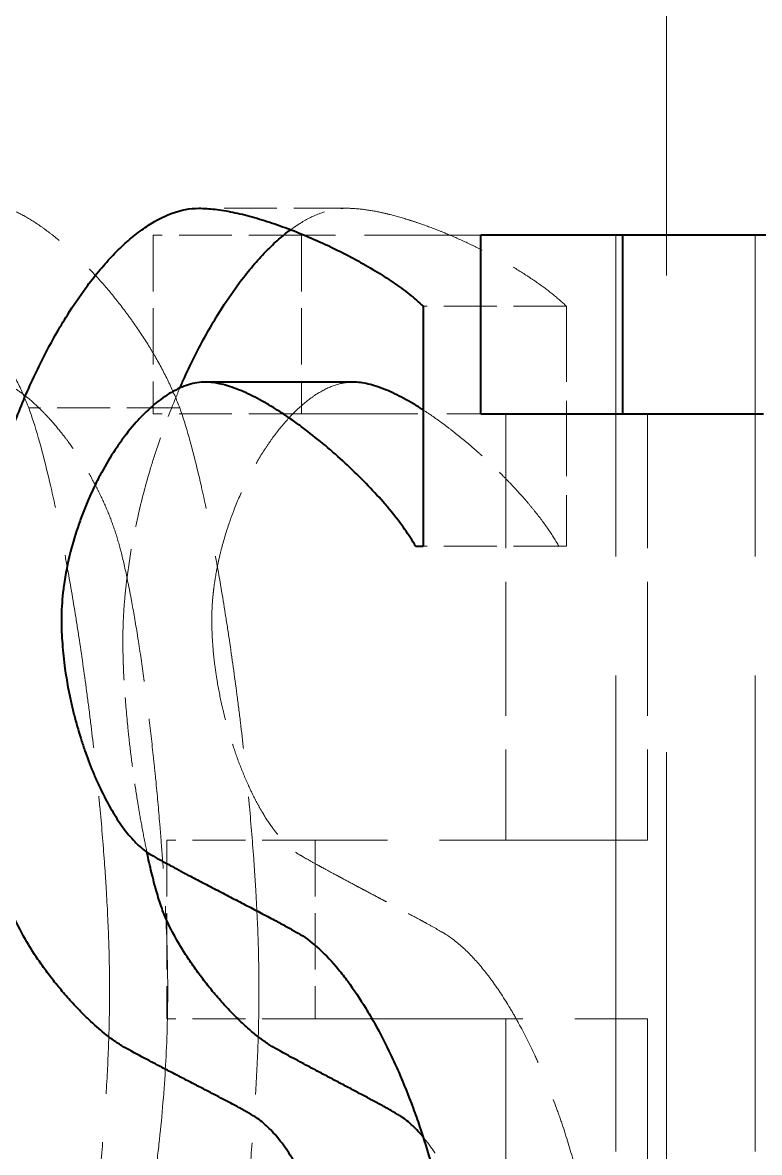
# Model space of a CAD drawing. Header units: millimetres. Extents: x 0 to 51860, y 0 to 5940.
# Drawn here: x 5284.65 to 5289.04, y 1720.65 to 1727.38 of the extents above; entities that cross this region are included whole.
import ezdxf

# ---------------------------------------------------------------- set-up
doc = ezdxf.new("R2010")
doc.units = ezdxf.units.MM
doc.header["$LTSCALE"] = 10
doc.linetypes.add('DASHED', pattern=[0.2067, 0.1654, -0.0413])
doc.layers.add('가려진 것(ISO)', color=2, linetype='DASHED', lineweight=18)
doc.layers.add('가시적인 것(ISO)', color=3, linetype='Continuous', lineweight=40)

msp = doc.modelspace()

# ---------------------------------------------------------------- linework, layer by layer
at = {"layer": '가려진 것(ISO)', "ltscale": 6.872272}
msp.add_line((5288.4868, 1711.6651), (5288.4868, 1747.7463), dxfattribs=at)
at = {"layer": '가려진 것(ISO)', "ltscale": 0.19037}
for p, q in [((5286.5806, 1726.2705), (5285.7011, 1726.2705)), ((5286.3125, 1726.11), (5285.4277, 1726.11)), ((5287.8901, 1725.687), (5287.0372, 1725.687)), ((5285.5867, 1725.0817), (5284.6871, 1725.0817)), ((5286.3125, 1725.0452), (5285.4277, 1725.0452)), ((5287.8901, 1724.2575), (5287.0372, 1724.2575)), ((5286.3927, 1722.5071), (5285.5095, 1722.5071)), ((5286.3927, 1721.4423), (5285.5095, 1721.4423))]:
    msp.add_line(p, q, dxfattribs=at)
at = {"layer": '가려진 것(ISO)', "ltscale": 0.202718}
for p, q in [((5285.4277, 1726.11), (5285.4277, 1725.0452)), ((5286.3125, 1726.11), (5286.3125, 1725.0452)), ((5285.5095, 1722.5071), (5285.5095, 1721.4423)), ((5286.3927, 1722.5071), (5286.3927, 1721.4423))]:
    msp.add_line(p, q, dxfattribs=at)
at = {"layer": '가려진 것(ISO)', "ltscale": 0.41867}
for p, q in [((5287.3797, 1726.11), (5286.3125, 1726.11)), ((5286.3125, 1725.0452), (5287.3797, 1725.0452))]:
    msp.add_line(p, q, dxfattribs=at)
at = {"layer": '가려진 것(ISO)', "ltscale": 1.714127}
for p, q in [((5288.1848, 1717.11), (5288.1848, 1726.11)), ((5289.0148, 1717.11), (5289.0148, 1726.11))]:
    msp.add_line(p, q, dxfattribs=at)
at = {"layer": '가려진 것(ISO)', "ltscale": 0.272176}
msp.add_line((5287.8901, 1725.687), (5287.8901, 1724.2575), dxfattribs=at)
at = {"layer": '가려진 것(ISO)', "ltscale": 0.483329}
for p, q in [((5287.5296, 1725.0452), (5287.5296, 1722.5071)), ((5288.3726, 1725.0452), (5288.3726, 1722.5071))]:
    msp.add_line(p, q, dxfattribs=at)
at = {"layer": '가려진 것(ISO)', "ltscale": 0.748741}
for p, q in [((5288.3726, 1722.5071), (5286.3927, 1722.5071)), ((5286.3927, 1721.4423), (5288.3726, 1721.4423))]:
    msp.add_line(p, q, dxfattribs=at)
at = {"layer": '가려진 것(ISO)', "ltscale": 0.825063}
for p, q in [((5287.5296, 1721.4423), (5287.5296, 1717.11)), ((5288.3726, 1721.4423), (5288.3726, 1717.11))]:
    msp.add_line(p, q, dxfattribs=at)
at = {"layer": '가려진 것(ISO)', "ltscale": 0.61047}
msp.add_open_spline([(5284.6871, 1725.0817), (5284.668, 1725.1315), (5284.6461, 1725.1815), (5284.6218, 1725.2313), (5284.5975, 1725.281), (5284.5709, 1725.3306), (5284.5423, 1725.3796), (5284.528, 1725.404), (5284.5132, 1725.4284), (5284.498, 1725.4525), (5284.4675, 1725.5008), (5284.4353, 1725.5483), (5284.4018, 1725.5946), (5284.3851, 1725.6178), (5284.368, 1725.6407), (5284.3507, 1725.6633), (5284.316, 1725.7084), (5284.2802, 1725.7521), (5284.2436, 1725.7942), (5284.2254, 1725.8152), (5284.2069, 1725.8359), (5284.1884, 1725.856), (5284.1513, 1725.8963), (5284.1136, 1725.9347), (5284.0759, 1725.9708), (5284.057, 1725.9888), (5284.0381, 1726.0063), (5284.0192, 1726.0232), (5283.9813, 1726.057), (5283.9436, 1726.0883), (5283.9062, 1726.1168), (5283.8876, 1726.131), (5283.869, 1726.1446), (5283.8506, 1726.1574), (5283.8137, 1726.183), (5283.7774, 1726.2055), (5283.742, 1726.2247), (5283.7244, 1726.2344), (5283.7069, 1726.2431), (5283.6897, 1726.251), (5283.6553, 1726.2667), (5283.622, 1726.2789), (5283.59, 1726.2871), (5283.558, 1726.2954), (5283.5274, 1726.2997), (5283.4985, 1726.2997)], degree=3, knots=[0, 0, 0, 0, 0.083333, 0.083333, 0.083333, 0.166667, 0.166667, 0.166667, 0.208333, 0.208333, 0.208333, 0.291667, 0.291667, 0.291667, 0.333333, 0.333333, 0.333333, 0.416667, 0.416667, 0.416667, 0.458333, 0.458333, 0.458333, 0.541667, 0.541667, 0.541667, 0.583333, 0.583333, 0.583333, 0.666667, 0.666667, 0.666667, 0.708333, 0.708333, 0.708333, 0.791667, 0.791667, 0.791667, 0.833333, 0.833333, 0.833333, 0.916667, 0.916667, 0.916667, 1, 1, 1, 1], dxfattribs=at)
at = {"layer": '가려진 것(ISO)', "ltscale": 0.600494}
msp.add_open_spline([(5285.5867, 1725.0817), (5285.568, 1725.1315), (5285.5465, 1725.1815), (5285.4989, 1725.281), (5285.4728, 1725.3306), (5285.4308, 1725.404), (5285.4163, 1725.4284), (5285.3715, 1725.5008), (5285.34, 1725.5483), (5285.2907, 1725.6178), (5285.274, 1725.6407), (5285.223, 1725.7084), (5285.1879, 1725.7521), (5285.1342, 1725.8152), (5285.1161, 1725.8359), (5285.0615, 1725.8963), (5285.0247, 1725.9347), (5284.9691, 1725.9888), (5284.9506, 1726.0063), (5284.895, 1726.057), (5284.858, 1726.0883), (5284.8031, 1726.131), (5284.7849, 1726.1446), (5284.7307, 1726.183), (5284.6951, 1726.2055), (5284.6431, 1726.2344), (5284.626, 1726.2431), (5284.5754, 1726.2667), (5284.5428, 1726.2789), (5284.4801, 1726.2954), (5284.4501, 1726.2997), (5284.4217, 1726.2997)], degree=3, knots=[0, 0, 0, 0, 0.083333, 0.083333, 0.166667, 0.166667, 0.208333, 0.208333, 0.291667, 0.291667, 0.333333, 0.333333, 0.416667, 0.416667, 0.458333, 0.458333, 0.541667, 0.541667, 0.583333, 0.583333, 0.666667, 0.666667, 0.708333, 0.708333, 0.791667, 0.791667, 0.833333, 0.833333, 0.916667, 0.916667, 1, 1, 1, 1], dxfattribs=at)
at = {"layer": '가려진 것(ISO)', "ltscale": 0.137502}
msp.add_open_spline([(5286.2482, 1726.1429), (5286.2541, 1726.1473), (5286.2601, 1726.1516), (5286.2662, 1726.1558), (5286.2793, 1726.165), (5286.2925, 1726.1737), (5286.3057, 1726.1818), (5286.3453, 1726.2063), (5286.385, 1726.2261), (5286.4244, 1726.2407), (5286.477, 1726.2602), (5286.5293, 1726.2705), (5286.5806, 1726.2705)], degree=3, knots=[0.82384, 0.82384, 0.82384, 0.82384, 0.8333333, 0.8333333, 0.8333333, 0.8541667, 0.8541667, 0.8541667, 0.9166667, 0.9166667, 0.9166667, 1, 1, 1, 1], dxfattribs=at)
at = {"layer": '가려진 것(ISO)', "ltscale": 0.514773}
msp.add_open_spline([(5286.5806, 1726.2705), (5286.6101, 1726.2705), (5286.6416, 1726.2684), (5286.7078, 1726.2605), (5286.7427, 1726.2546), (5286.7969, 1726.2432), (5286.8153, 1726.239), (5286.8714, 1726.2251), (5286.9099, 1726.2143), (5286.9689, 1726.1958), (5286.9888, 1726.1893), (5287.0489, 1726.1687), (5287.0896, 1726.1537), (5287.151, 1726.1293), (5287.1715, 1726.1209), (5287.2332, 1726.0949), (5287.2743, 1726.0765), (5287.3356, 1726.0475), (5287.3559, 1726.0376), (5287.4165, 1726.0073), (5287.4564, 1725.9863), (5287.5148, 1725.9539), (5287.534, 1725.9429), (5287.5908, 1725.9097), (5287.6276, 1725.8869), (5287.6803, 1725.8523), (5287.6975, 1725.8407), (5287.7477, 1725.8056), (5287.7794, 1725.782), (5287.8383, 1725.7345), (5287.8655, 1725.7107), (5287.8901, 1725.687)], degree=3, knots=[0, 0, 0, 0, 0.083333, 0.083333, 0.166667, 0.166667, 0.208333, 0.208333, 0.291667, 0.291667, 0.333333, 0.333333, 0.416667, 0.416667, 0.458333, 0.458333, 0.541667, 0.541667, 0.583333, 0.583333, 0.666667, 0.666667, 0.708333, 0.708333, 0.791667, 0.791667, 0.833333, 0.833333, 0.916667, 0.916667, 1, 1, 1, 1], dxfattribs=at)
at = {"layer": '가려진 것(ISO)', "ltscale": 1.805275}
msp.add_open_spline([(5283.9061, 1726.11), (5283.931, 1725.8995), (5283.9811, 1725.4783), (5284.0444, 1724.9519), (5284.1082, 1724.4254), (5284.1597, 1724.0043), (5284.2245, 1723.4778), (5284.2768, 1723.0567), (5284.3427, 1722.5302), (5284.3958, 1722.109), (5284.4627, 1721.5826), (5284.5166, 1721.1614), (5284.5845, 1720.635), (5284.6392, 1720.2138), (5284.7081, 1719.6874), (5284.7637, 1719.2662), (5284.8406, 1718.6874), (5284.8899, 1718.3191), (5284.9678, 1717.7408), (5285.0106, 1717.4254), (5285.0537, 1717.11)], degree=3, knots=[0, 0, 0, 0, 0.0666667, 0.1333333, 0.1666667, 0.2333333, 0.2666667, 0.3333333, 0.3666667, 0.4333333, 0.4666667, 0.5333333, 0.5666667, 0.6333333, 0.6666667, 0.7333333, 0.7666667, 0.8499217, 0.8499217, 0.9497651, 0.9497651, 0.9497651, 0.9497651], dxfattribs=at)
at = {"layer": '가려진 것(ISO)', "ltscale": 0.423996}
msp.add_open_spline([(5284.419, 1725.264), (5284.4393, 1725.264), (5284.4819, 1725.2577), (5284.5389, 1725.2354), (5284.598, 1725.2031), (5284.6467, 1725.1697), (5284.7085, 1725.1194), (5284.7584, 1725.0727), (5284.8206, 1725.0071), (5284.8698, 1724.9492), (5284.9299, 1724.8711), (5284.9764, 1724.8043), (5285.0318, 1724.7164), (5285.0736, 1724.6429), (5285.1216, 1724.5479), (5285.1651, 1724.4504), (5285.1941, 1724.3706), (5285.2069, 1724.3305)], degree=3, knots=[0, 0, 0, 0, 0.083333, 0.166667, 0.208333, 0.291667, 0.333333, 0.416667, 0.458333, 0.541667, 0.583333, 0.666667, 0.708333, 0.791667, 0.833333, 0.916667, 1, 1, 1, 1], dxfattribs=at)
at = {"layer": '가려진 것(ISO)', "ltscale": 0.331247}
msp.add_open_spline([(5285.2479, 1723.6959), (5285.2479, 1723.7415), (5285.2491, 1723.7878), (5285.2515, 1723.8346), (5285.2539, 1723.8814), (5285.2575, 1723.9287), (5285.2621, 1723.9764), (5285.2645, 1724.0003), (5285.2671, 1724.0242), (5285.27, 1724.0483), (5285.2786, 1724.1204), (5285.2896, 1724.1933), (5285.3029, 1724.2665), (5285.3118, 1724.3153), (5285.3216, 1724.3642), (5285.3324, 1724.4131), (5285.354, 1724.511), (5285.3793, 1724.6088), (5285.408, 1724.7055), (5285.4223, 1724.7539), (5285.4374, 1724.802), (5285.4534, 1724.8496), (5285.4852, 1724.945), (5285.5202, 1725.0387), (5285.5579, 1725.1297), (5285.5676, 1725.1533), (5285.5776, 1725.1767), (5285.5877, 1725.1999)], degree=3, knots=[0, 0, 0, 0, 0.0416667, 0.0416667, 0.0416667, 0.0833333, 0.0833333, 0.0833333, 0.1041667, 0.1041667, 0.1041667, 0.1666667, 0.1666667, 0.1666667, 0.2083333, 0.2083333, 0.2083333, 0.2916667, 0.2916667, 0.2916667, 0.3333333, 0.3333333, 0.3333333, 0.4166667, 0.4166667, 0.4166667, 0.4382517, 0.4382517, 0.4382517, 0.4382517], dxfattribs=at)
at = {"layer": '가려진 것(ISO)', "ltscale": 0.473283}
msp.add_open_spline([(5286.6181, 1725.2348), (5286.5856, 1725.2348), (5286.5527, 1725.2294), (5286.5196, 1725.2191), (5286.4865, 1725.2088), (5286.4532, 1725.1936), (5286.4201, 1725.1741), (5286.4035, 1725.1643), (5286.387, 1725.1535), (5286.3706, 1725.1416), (5286.3377, 1725.1179), (5286.3051, 1725.09), (5286.2732, 1725.0587), (5286.2572, 1725.043), (5286.2414, 1725.0264), (5286.2258, 1725.009), (5286.1946, 1724.9742), (5286.1641, 1724.9362), (5286.1348, 1724.8954), (5286.1201, 1724.875), (5286.1057, 1724.8539), (5286.0916, 1724.8322), (5286.0635, 1724.7888), (5286.0365, 1724.7429), (5286.0111, 1724.6951), (5285.9984, 1724.6712), (5285.9861, 1724.6469), (5285.9742, 1724.622), (5285.9504, 1724.5724), (5285.9282, 1724.5212), (5285.9081, 1724.4688), (5285.898, 1724.4426), (5285.8884, 1724.4161), (5285.8793, 1724.3894), (5285.8611, 1724.336), (5285.845, 1724.2817), (5285.8313, 1724.2271), (5285.8245, 1724.1998), (5285.8182, 1724.1724), (5285.8126, 1724.1451), (5285.8042, 1724.104), (5285.7972, 1724.0628), (5285.7917, 1724.0219), (5285.7899, 1724.0083), (5285.7882, 1723.9947), (5285.7867, 1723.9811), (5285.7838, 1723.9539), (5285.7815, 1723.9268), (5285.78, 1723.8999), (5285.7785, 1723.8731), (5285.7777, 1723.8464), (5285.7777, 1723.8199)], degree=3, knots=[0, 0, 0, 0, 0.083333, 0.083333, 0.083333, 0.166667, 0.166667, 0.166667, 0.208333, 0.208333, 0.208333, 0.291667, 0.291667, 0.291667, 0.333333, 0.333333, 0.333333, 0.416667, 0.416667, 0.416667, 0.458333, 0.458333, 0.458333, 0.541667, 0.541667, 0.541667, 0.583333, 0.583333, 0.583333, 0.666667, 0.666667, 0.666667, 0.708333, 0.708333, 0.708333, 0.791667, 0.791667, 0.791667, 0.833333, 0.833333, 0.833333, 0.895833, 0.895833, 0.895833, 0.916667, 0.916667, 0.916667, 0.958333, 0.958333, 0.958333, 1, 1, 1, 1], dxfattribs=at)
at = {"layer": '가려진 것(ISO)', "ltscale": 0.701529}
msp.add_open_spline([(5285.1689, 1721.61), (5285.1689, 1721.7042), (5285.1653, 1721.9009), (5285.1528, 1722.1622), (5285.1348, 1722.4317), (5285.1163, 1722.6522), (5285.0887, 1722.9303), (5285.0633, 1723.1534), (5285.028, 1723.4293), (5284.9972, 1723.6462), (5284.956, 1723.9088), (5284.9213, 1724.1106), (5284.8671, 1724.3965), (5284.792, 1724.744), (5284.7248, 1724.9784), (5284.6871, 1725.0817)], degree=3, knots=[0, 0, 0, 0, 0.083333, 0.166667, 0.208333, 0.291667, 0.333333, 0.416667, 0.458333, 0.541667, 0.583333, 0.666667, 0.708333, 0.833333, 1, 1, 1, 1], dxfattribs=at)
at = {"layer": '가려진 것(ISO)', "ltscale": 0.70002}
msp.add_open_spline([(5286.0589, 1721.61), (5286.0589, 1721.7042), (5286.0571, 1721.8026), (5286.0538, 1721.904), (5286.0505, 1722.0054), (5286.0456, 1722.11), (5286.0393, 1722.2167), (5286.0361, 1722.27), (5286.0326, 1722.3239), (5286.0287, 1722.3782), (5286.021, 1722.4868), (5286.0119, 1722.5971), (5286.0017, 1722.708), (5285.9966, 1722.7634), (5285.9912, 1722.8191), (5285.9855, 1722.8748), (5285.9741, 1722.9861), (5285.9617, 1723.0977), (5285.9483, 1723.2084), (5285.9416, 1723.2638), (5285.9347, 1723.319), (5285.9276, 1723.3738), (5285.9133, 1723.4835), (5285.8982, 1723.592), (5285.8824, 1723.6981), (5285.8745, 1723.7512), (5285.8664, 1723.8037), (5285.8582, 1723.8556), (5285.8418, 1723.9592), (5285.8248, 1724.0601), (5285.8073, 1724.1573), (5285.7986, 1724.2059), (5285.7897, 1724.2536), (5285.7808, 1724.3002), (5285.754, 1724.44), (5285.7264, 1724.5703), (5285.6985, 1724.6878), (5285.6613, 1724.8444), (5285.6237, 1724.9784), (5285.5867, 1725.0817)], degree=3, knots=[0, 0, 0, 0, 0.083333, 0.083333, 0.083333, 0.166667, 0.166667, 0.166667, 0.208333, 0.208333, 0.208333, 0.291667, 0.291667, 0.291667, 0.333333, 0.333333, 0.333333, 0.416667, 0.416667, 0.416667, 0.458333, 0.458333, 0.458333, 0.541667, 0.541667, 0.541667, 0.583333, 0.583333, 0.583333, 0.666667, 0.666667, 0.666667, 0.708333, 0.708333, 0.708333, 0.833333, 0.833333, 0.833333, 1, 1, 1, 1], dxfattribs=at)
at = {"layer": '가려진 것(ISO)', "ltscale": 0.342763}
msp.add_open_spline([(5287.8454, 1724.2575), (5287.8271, 1724.2903), (5287.8056, 1724.3245), (5287.7572, 1724.3945), (5287.7302, 1724.4304), (5287.6865, 1724.4848), (5287.6714, 1724.5031), (5287.6245, 1724.558), (5287.5912, 1724.5948), (5287.5391, 1724.6496), (5287.5213, 1724.6678), (5287.4671, 1724.7221), (5287.4297, 1724.7579), (5287.3723, 1724.8101), (5287.353, 1724.8272), (5287.2946, 1724.8779), (5287.2551, 1724.9105), (5287.1956, 1724.9571), (5287.1757, 1724.9722), (5287.1162, 1725.0162), (5287.0766, 1725.0437), (5287.0374, 1725.069), (5287.0373, 1725.0691), (5287.0372, 1725.0691)], degree=3, knots=[0, 0, 0, 0, 0.0833333, 0.0833333, 0.1666667, 0.1666667, 0.2083333, 0.2083333, 0.2916667, 0.2916667, 0.3333333, 0.3333333, 0.4166667, 0.4166667, 0.4583333, 0.4583333, 0.5416667, 0.5416667, 0.5833333, 0.5833333, 0.6666667, 0.6666667, 0.6668498, 0.6668498, 0.6668498, 0.6668498], dxfattribs=at)
at = {"layer": '가려진 것(ISO)', "ltscale": 0.541749}
msp.add_open_spline([(5285.2069, 1724.3305), (5285.2192, 1724.2922), (5285.2439, 1724.2027), (5285.2747, 1724.0629), (5285.3052, 1723.9052), (5285.3291, 1723.766), (5285.358, 1723.5788), (5285.3802, 1723.4197), (5285.4064, 1723.2123), (5285.426, 1723.0408), (5285.4485, 1722.8225), (5285.4646, 1722.6461), (5285.4855, 1722.3824), (5285.5074, 1722.036), (5285.5152, 1721.7559), (5285.5152, 1721.61)], degree=3, knots=[0, 0, 0, 0, 0.083333, 0.166667, 0.208333, 0.291667, 0.333333, 0.416667, 0.458333, 0.541667, 0.583333, 0.666667, 0.708333, 0.833333, 1, 1, 1, 1], dxfattribs=at)
at = {"layer": '가려진 것(ISO)', "ltscale": 0.365185}
msp.add_open_spline([(5285.7777, 1723.8199), (5285.7777, 1723.7725), (5285.7795, 1723.7244), (5285.783, 1723.6758), (5285.7865, 1723.6272), (5285.7917, 1723.5783), (5285.7984, 1723.5293), (5285.8017, 1723.5048), (5285.8055, 1723.4803), (5285.8096, 1723.4559), (5285.8177, 1723.407), (5285.8273, 1723.3582), (5285.8382, 1723.31), (5285.8437, 1723.2859), (5285.8495, 1723.2619), (5285.8555, 1723.2381), (5285.8677, 1723.1905), (5285.881, 1723.1436), (5285.8955, 1723.0977), (5285.9027, 1723.0748), (5285.9102, 1723.0522), (5285.9179, 1723.0299), (5285.9333, 1722.9852), (5285.9498, 1722.9418), (5285.967, 1722.9), (5285.9757, 1722.8792), (5285.9845, 1722.8587), (5285.9935, 1722.8387), (5286.0116, 1722.7986), (5286.0304, 1722.7604), (5286.0498, 1722.7243), (5286.0595, 1722.7063), (5286.0694, 1722.6888), (5286.0794, 1722.6719), (5286.0994, 1722.6381), (5286.1199, 1722.6067), (5286.1407, 1722.578), (5286.1512, 1722.5636), (5286.1617, 1722.5499), (5286.1723, 1722.537), (5286.1934, 1722.5111), (5286.2149, 1722.4882), (5286.2365, 1722.4685), (5286.258, 1722.4488), (5286.2797, 1722.4324), (5286.3013, 1722.4196)], degree=3, knots=[0, 0, 0, 0, 0.083333, 0.083333, 0.083333, 0.166667, 0.166667, 0.166667, 0.208333, 0.208333, 0.208333, 0.291667, 0.291667, 0.291667, 0.333333, 0.333333, 0.333333, 0.416667, 0.416667, 0.416667, 0.458333, 0.458333, 0.458333, 0.541667, 0.541667, 0.541667, 0.583333, 0.583333, 0.583333, 0.666667, 0.666667, 0.666667, 0.708333, 0.708333, 0.708333, 0.791667, 0.791667, 0.791667, 0.833333, 0.833333, 0.833333, 0.916667, 0.916667, 0.916667, 1, 1, 1, 1], dxfattribs=at)
at = {"layer": '가려진 것(ISO)', "ltscale": 0.250292}
msp.add_open_spline([(5285.3914, 1722.4354), (5285.3911, 1722.437), (5285.3907, 1722.4386), (5285.3858, 1722.4622), (5285.3812, 1722.4846), (5285.3676, 1722.553), (5285.3588, 1722.6004), (5285.3461, 1722.6732), (5285.3419, 1722.6978), (5285.3297, 1722.7724), (5285.322, 1722.8231), (5285.311, 1722.9), (5285.3075, 1722.9258), (5285.2972, 1723.0034), (5285.2909, 1723.0554), (5285.2822, 1723.1333), (5285.2795, 1723.1592), (5285.2691, 1723.2626), (5285.2627, 1723.3394), (5285.2514, 1723.5132), (5285.2479, 1723.6084), (5285.2479, 1723.6959)], degree=3, knots=[0.2886211, 0.2886211, 0.2886211, 0.2886211, 0.2916667, 0.2916667, 0.3333333, 0.3333333, 0.4166667, 0.4166667, 0.4583333, 0.4583333, 0.5416667, 0.5416667, 0.5833333, 0.5833333, 0.6666667, 0.6666667, 0.7083333, 0.7083333, 0.8333333, 0.8333333, 1, 1, 1, 1], dxfattribs=at)
at = {"layer": '가려진 것(ISO)', "ltscale": 0.35602}
msp.add_open_spline([(5286.3013, 1722.4196), (5286.3157, 1722.4111), (5286.3325, 1722.4015), (5286.3698, 1722.3804), (5286.3905, 1722.3689), (5286.4238, 1722.3505), (5286.4353, 1722.3442), (5286.4709, 1722.3248), (5286.496, 1722.3112), (5286.5353, 1722.29), (5286.5486, 1722.2829), (5286.5893, 1722.2611), (5286.6173, 1722.2462), (5286.6599, 1722.2235), (5286.6743, 1722.2159), (5286.7175, 1722.193), (5286.7466, 1722.1776), (5286.79, 1722.1546), (5286.8044, 1722.147), (5286.8475, 1722.1242), (5286.8759, 1722.1091), (5286.9174, 1722.087), (5286.931, 1722.0797), (5286.9712, 1722.0582), (5286.997, 1722.0443), (5287.0337, 1722.0244), (5287.0456, 1722.0179), (5287.08, 1721.9989), (5287.1014, 1721.987), (5287.14, 1721.9648), (5287.1573, 1721.9547), (5287.1721, 1721.9455)], degree=3, knots=[0, 0, 0, 0, 0.083333, 0.083333, 0.166667, 0.166667, 0.208333, 0.208333, 0.291667, 0.291667, 0.333333, 0.333333, 0.416667, 0.416667, 0.458333, 0.458333, 0.541667, 0.541667, 0.583333, 0.583333, 0.666667, 0.666667, 0.708333, 0.708333, 0.791667, 0.791667, 0.833333, 0.833333, 0.916667, 0.916667, 1, 1, 1, 1], dxfattribs=at)
at = {"layer": '가려진 것(ISO)', "ltscale": 0.575182}
msp.add_open_spline([(5287.1721, 1721.9455), (5287.2098, 1721.9218), (5287.2473, 1721.8922), (5287.2846, 1721.8572), (5287.3219, 1721.8222), (5287.3588, 1721.7819), (5287.3952, 1721.737), (5287.4134, 1721.7145), (5287.4315, 1721.6909), (5287.4494, 1721.6663), (5287.4852, 1721.6169), (5287.5204, 1721.5632), (5287.5546, 1721.506), (5287.5717, 1721.4773), (5287.5886, 1721.4478), (5287.6052, 1721.4174), (5287.6385, 1721.3567), (5287.6707, 1721.2927), (5287.7016, 1721.2262), (5287.717, 1721.1929), (5287.7322, 1721.1589), (5287.7469, 1721.1244), (5287.7765, 1721.0554), (5287.8046, 1720.9841), (5287.831, 1720.9113), (5287.8442, 1720.8748), (5287.857, 1720.838), (5287.8693, 1720.8008), (5287.894, 1720.7266), (5287.9168, 1720.651), (5287.9376, 1720.5749), (5287.948, 1720.5369), (5287.9578, 1720.4987), (5287.9671, 1720.4604), (5287.9858, 1720.3839), (5288.0022, 1720.3072), (5288.0161, 1720.2308), (5288.0231, 1720.1927), (5288.0294, 1720.1546), (5288.0351, 1720.1168), (5288.0465, 1720.0411), (5288.0553, 1719.9662), (5288.0612, 1719.8927), (5288.0672, 1719.8192), (5288.0703, 1719.7472), (5288.0703, 1719.6773)], degree=3, knots=[0, 0, 0, 0, 0.083333, 0.083333, 0.083333, 0.166667, 0.166667, 0.166667, 0.208333, 0.208333, 0.208333, 0.291667, 0.291667, 0.291667, 0.333333, 0.333333, 0.333333, 0.416667, 0.416667, 0.416667, 0.458333, 0.458333, 0.458333, 0.541667, 0.541667, 0.541667, 0.583333, 0.583333, 0.583333, 0.666667, 0.666667, 0.666667, 0.708333, 0.708333, 0.708333, 0.791667, 0.791667, 0.791667, 0.833333, 0.833333, 0.833333, 0.916667, 0.916667, 0.916667, 1, 1, 1, 1], dxfattribs=at)
at = {"layer": '가려진 것(ISO)', "ltscale": 0.933334}
msp.add_open_spline([(5285.5152, 1721.61), (5285.5152, 1721.4623), (5285.5064, 1721.1654), (5285.4757, 1720.7963), (5285.4318, 1720.4329), (5285.387, 1720.1486), (5285.3206, 1719.8054), (5285.2599, 1719.5425), (5285.1764, 1719.2325), (5285.1042, 1719.0013), (5285.0089, 1718.7375), (5284.9293, 1718.5484), (5284.8275, 1718.3437), (5284.7447, 1718.2071), (5284.6515, 1718.0877), (5284.5896, 1718.0283), (5284.5285, 1717.9864), (5284.4781, 1717.9626), (5284.4385, 1717.9561), (5284.419, 1717.9561)], degree=3, knots=[0, 0, 0, 0, 0.083333, 0.166667, 0.208333, 0.291667, 0.333333, 0.416667, 0.458333, 0.541667, 0.583333, 0.666667, 0.708333, 0.791667, 0.833333, 0.895833, 0.916667, 0.958333, 1, 1, 1, 1], dxfattribs=at)
at = {"layer": '가려진 것(ISO)', "ltscale": 0.699903}
msp.add_open_spline([(5284.6903, 1718.1457), (5284.7092, 1718.1955), (5284.7282, 1718.2534), (5284.7472, 1718.3183), (5284.7662, 1718.3832), (5284.7852, 1718.4551), (5284.8041, 1718.533), (5284.8136, 1718.5719), (5284.823, 1718.6123), (5284.8323, 1718.6541), (5284.8511, 1718.7377), (5284.8695, 1718.8267), (5284.8877, 1718.9201), (5284.8967, 1718.9668), (5284.9057, 1719.0146), (5284.9145, 1719.0633), (5284.9323, 1719.1608), (5284.9495, 1719.2622), (5284.9661, 1719.3664), (5284.9745, 1719.4185), (5284.9826, 1719.4713), (5284.9906, 1719.5247), (5285.0066, 1719.6314), (5285.0219, 1719.7405), (5285.0363, 1719.8508), (5285.0435, 1719.906), (5285.0505, 1719.9614), (5285.0573, 1720.0171), (5285.0708, 1720.1284), (5285.0834, 1720.2404), (5285.0948, 1720.3521), (5285.1006, 1720.4079), (5285.106, 1720.4637), (5285.1112, 1720.5192), (5285.1215, 1720.6304), (5285.1306, 1720.7406), (5285.1384, 1720.849), (5285.1423, 1720.9032), (5285.1459, 1720.9569), (5285.1491, 1721.01), (5285.1554, 1721.1163), (5285.1604, 1721.2201), (5285.1637, 1721.3204), (5285.1671, 1721.4208), (5285.1689, 1721.5177), (5285.1689, 1721.61)], degree=3, knots=[0, 0, 0, 0, 0.083333, 0.083333, 0.083333, 0.166667, 0.166667, 0.166667, 0.208333, 0.208333, 0.208333, 0.291667, 0.291667, 0.291667, 0.333333, 0.333333, 0.333333, 0.416667, 0.416667, 0.416667, 0.458333, 0.458333, 0.458333, 0.541667, 0.541667, 0.541667, 0.583333, 0.583333, 0.583333, 0.666667, 0.666667, 0.666667, 0.708333, 0.708333, 0.708333, 0.791667, 0.791667, 0.791667, 0.833333, 0.833333, 0.833333, 0.916667, 0.916667, 0.916667, 1, 1, 1, 1], dxfattribs=at)
at = {"layer": '가려진 것(ISO)', "ltscale": 0.698404}
msp.add_open_spline([(5285.5899, 1718.1457), (5285.6083, 1718.1955), (5285.627, 1718.2534), (5285.6456, 1718.3183), (5285.6643, 1718.3832), (5285.6829, 1718.4551), (5285.7014, 1718.533), (5285.7107, 1718.5719), (5285.7199, 1718.6123), (5285.7291, 1718.6541), (5285.7474, 1718.7377), (5285.7655, 1718.8267), (5285.7833, 1718.9201), (5285.7922, 1718.9668), (5285.801, 1719.0146), (5285.8096, 1719.0633), (5285.827, 1719.1608), (5285.8439, 1719.2622), (5285.8602, 1719.3664), (5285.8684, 1719.4185), (5285.8764, 1719.4713), (5285.8842, 1719.5247), (5285.8999, 1719.6314), (5285.9148, 1719.7405), (5285.929, 1719.8508), (5285.936, 1719.906), (5285.9429, 1719.9614), (5285.9495, 1720.0171), (5285.9628, 1720.1284), (5285.9751, 1720.2404), (5285.9863, 1720.3521), (5285.992, 1720.4079), (5285.9973, 1720.4637), (5286.0024, 1720.5192), (5286.0125, 1720.6304), (5286.0214, 1720.7406), (5286.0291, 1720.849), (5286.0329, 1720.9032), (5286.0364, 1720.9569), (5286.0395, 1721.01), (5286.0457, 1721.1163), (5286.0506, 1721.2201), (5286.0539, 1721.3204), (5286.0572, 1721.4208), (5286.0589, 1721.5177), (5286.0589, 1721.61)], degree=3, knots=[0, 0, 0, 0, 0.083333, 0.083333, 0.083333, 0.166667, 0.166667, 0.166667, 0.208333, 0.208333, 0.208333, 0.291667, 0.291667, 0.291667, 0.333333, 0.333333, 0.333333, 0.416667, 0.416667, 0.416667, 0.458333, 0.458333, 0.458333, 0.541667, 0.541667, 0.541667, 0.583333, 0.583333, 0.583333, 0.666667, 0.666667, 0.666667, 0.708333, 0.708333, 0.708333, 0.791667, 0.791667, 0.791667, 0.833333, 0.833333, 0.833333, 0.916667, 0.916667, 0.916667, 1, 1, 1, 1], dxfattribs=at)
at = {"layer": '가려진 것(ISO)', "ltscale": 0.294182}
msp.add_open_spline([(5287.4378, 1719.4877), (5287.4378, 1719.5326), (5287.4359, 1719.5785), (5287.4324, 1719.625), (5287.4289, 1719.6714), (5287.4236, 1719.7184), (5287.4169, 1719.7655), (5287.4135, 1719.7891), (5287.4097, 1719.8127), (5287.4056, 1719.8363), (5287.3973, 1719.8836), (5287.3875, 1719.9308), (5287.3764, 1719.9777), (5287.3709, 1720.0011), (5287.365, 1720.0244), (5287.3588, 1720.0476), (5287.3464, 1720.094), (5287.3328, 1720.1399), (5287.3181, 1720.1848), (5287.3107, 1720.2072), (5287.3031, 1720.2295), (5287.2952, 1720.2514), (5287.2794, 1720.2953), (5287.2625, 1720.3381), (5287.2448, 1720.3794), (5287.236, 1720.4001), (5287.2269, 1720.4204), (5287.2176, 1720.4402), (5287.1991, 1720.48), (5287.1798, 1720.5181), (5287.1597, 1720.5541), (5287.1497, 1720.5722), (5287.1396, 1720.5897), (5287.1293, 1720.6067), (5287.1086, 1720.6406), (5287.0874, 1720.6723), (5287.0658, 1720.7015), (5287.0561, 1720.7146), (5287.0463, 1720.7271), (5287.0364, 1720.7391)], degree=3, knots=[0, 0, 0, 0, 0.0833333, 0.0833333, 0.0833333, 0.1666667, 0.1666667, 0.1666667, 0.2083333, 0.2083333, 0.2083333, 0.2916667, 0.2916667, 0.2916667, 0.3333333, 0.3333333, 0.3333333, 0.4166667, 0.4166667, 0.4166667, 0.4583333, 0.4583333, 0.4583333, 0.5416667, 0.5416667, 0.5416667, 0.5833333, 0.5833333, 0.5833333, 0.6666667, 0.6666667, 0.6666667, 0.7083333, 0.7083333, 0.7083333, 0.7916667, 0.7916667, 0.7916667, 0.8290405, 0.8290405, 0.8290405, 0.8290405], dxfattribs=at)
at = {"layer": '가시적인 것(ISO)'}
for p, q in [((5287.3797, 1725.0452), (5287.3797, 1726.11)), ((5291.663, 1726.11), (5287.3797, 1726.11)), ((5288.2258, 1725.0452), (5288.2258, 1726.11)), ((5287.0372, 1725.687), (5287.0372, 1724.2575)), ((5286.6181, 1725.2348), (5285.7394, 1725.2348)), ((5287.3797, 1725.0452), (5289.0651, 1725.0452)), ((5286.9916, 1724.2575), (5287.0372, 1724.2575))]:
    msp.add_line(p, q, dxfattribs=at)
for points, knots in [([(5284.3414, 1723.6959), (5284.3414, 1723.7415), (5284.3427, 1723.7878), (5284.3451, 1723.8346), (5284.3475, 1723.8814), (5284.3512, 1723.9287), (5284.3559, 1723.9764), (5284.3654, 1724.0719), (5284.3795, 1724.1689), (5284.3975, 1724.2665), (5284.4066, 1724.3153), (5284.4166, 1724.3642), (5284.4276, 1724.4131), (5284.4496, 1724.511), (5284.4755, 1724.6088), (5284.5047, 1724.7055), (5284.5193, 1724.7539), (5284.5348, 1724.802), (5284.551, 1724.8496), (5284.5836, 1724.945), (5284.6193, 1725.0387), (5284.6577, 1725.1297), (5284.6769, 1725.1752), (5284.6968, 1725.22), (5284.7173, 1725.264), (5284.7583, 1725.352), (5284.8019, 1725.4368), (5284.8475, 1725.5172), (5284.8703, 1725.5574), (5284.8936, 1725.5965), (5284.9174, 1725.6344), (5284.953, 1725.6913), (5284.9897, 1725.7454), (5285.0271, 1725.7963), (5285.0396, 1725.8133), (5285.0522, 1725.8299), (5285.0649, 1725.8461), (5285.0902, 1725.8786), (5285.1159, 1725.9096), (5285.1418, 1725.939), (5285.1547, 1725.9537), (5285.1678, 1725.9679), (5285.1808, 1725.9818), (5285.207, 1726.0095), (5285.2334, 1726.0355), (5285.26, 1726.0597), (5285.2732, 1726.0718), (5285.2865, 1726.0834), (5285.2999, 1726.0946), (5285.3266, 1726.1169), (5285.3534, 1726.1374), (5285.3803, 1726.1558), (5285.3938, 1726.165), (5285.4072, 1726.1737), (5285.4207, 1726.1818), (5285.4611, 1726.2063), (5285.5015, 1726.2261), (5285.5418, 1726.2407), (5285.5954, 1726.2602), (5285.6488, 1726.2705), (5285.7011, 1726.2705)], [0, 0, 0, 0, 0.041667, 0.041667, 0.041667, 0.083333, 0.083333, 0.083333, 0.166667, 0.166667, 0.166667, 0.208333, 0.208333, 0.208333, 0.291667, 0.291667, 0.291667, 0.333333, 0.333333, 0.333333, 0.416667, 0.416667, 0.416667, 0.458333, 0.458333, 0.458333, 0.541667, 0.541667, 0.541667, 0.583333, 0.583333, 0.583333, 0.645833, 0.645833, 0.645833, 0.666667, 0.666667, 0.666667, 0.708333, 0.708333, 0.708333, 0.729167, 0.729167, 0.729167, 0.770833, 0.770833, 0.770833, 0.791667, 0.791667, 0.791667, 0.833333, 0.833333, 0.833333, 0.854167, 0.854167, 0.854167, 0.916667, 0.916667, 0.916667, 1, 1, 1, 1]), ([(5285.7011, 1726.2705), (5285.7312, 1726.2705), (5285.7633, 1726.2684), (5285.7972, 1726.2644), (5285.831, 1726.2605), (5285.8665, 1726.2546), (5285.9034, 1726.247), (5285.9218, 1726.2432), (5285.9406, 1726.239), (5285.9597, 1726.2344), (5285.9978, 1726.2251), (5286.0371, 1726.2143), (5286.0773, 1726.202), (5286.0974, 1726.1958), (5286.1176, 1726.1893), (5286.1381, 1726.1824), (5286.1789, 1726.1687), (5286.2205, 1726.1537), (5286.2622, 1726.1374), (5286.2831, 1726.1293), (5286.3041, 1726.1209), (5286.325, 1726.1122), (5286.367, 1726.0949), (5286.409, 1726.0765), (5286.4506, 1726.0571), (5286.4714, 1726.0475), (5286.4922, 1726.0376), (5286.5128, 1726.0275), (5286.554, 1726.0073), (5286.5947, 1725.9863), (5286.6344, 1725.9647), (5286.6543, 1725.9539), (5286.6739, 1725.9429), (5286.6932, 1725.9319), (5286.7319, 1725.9097), (5286.7694, 1725.8869), (5286.8052, 1725.8639), (5286.8232, 1725.8523), (5286.8407, 1725.8407), (5286.8578, 1725.829), (5286.8919, 1725.8056), (5286.9243, 1725.782), (5286.9543, 1725.7583), (5286.9844, 1725.7345), (5287.0122, 1725.7107), (5287.0372, 1725.687)], [0, 0, 0, 0, 0.083333, 0.083333, 0.083333, 0.166667, 0.166667, 0.166667, 0.208333, 0.208333, 0.208333, 0.291667, 0.291667, 0.291667, 0.333333, 0.333333, 0.333333, 0.416667, 0.416667, 0.416667, 0.458333, 0.458333, 0.458333, 0.541667, 0.541667, 0.541667, 0.583333, 0.583333, 0.583333, 0.666667, 0.666667, 0.666667, 0.708333, 0.708333, 0.708333, 0.791667, 0.791667, 0.791667, 0.833333, 0.833333, 0.833333, 0.916667, 0.916667, 0.916667, 1, 1, 1, 1]), ([(5285.5877, 1725.1999), (5285.5971, 1725.2214), (5285.6066, 1725.2428), (5285.6163, 1725.264), (5285.6565, 1725.352), (5285.6992, 1725.4368), (5285.7439, 1725.5172), (5285.7663, 1725.5574), (5285.7891, 1725.5965), (5285.8124, 1725.6344), (5285.8473, 1725.6913), (5285.8833, 1725.7454), (5285.92, 1725.7963), (5285.9323, 1725.8133), (5285.9446, 1725.8299), (5285.957, 1725.8461), (5285.9818, 1725.8786), (5286.007, 1725.9096), (5286.0324, 1725.939), (5286.0451, 1725.9537), (5286.0578, 1725.9679), (5286.0706, 1725.9818), (5286.0963, 1726.0095), (5286.1222, 1726.0355), (5286.1482, 1726.0597), (5286.1612, 1726.0718), (5286.1742, 1726.0834), (5286.1873, 1726.0946), (5286.2075, 1726.1118), (5286.2278, 1726.1279), (5286.2482, 1726.1429)], [0.4382517, 0.4382517, 0.4382517, 0.4382517, 0.4583333, 0.4583333, 0.4583333, 0.5416667, 0.5416667, 0.5416667, 0.5833333, 0.5833333, 0.5833333, 0.6458333, 0.6458333, 0.6458333, 0.6666667, 0.6666667, 0.6666667, 0.7083333, 0.7083333, 0.7083333, 0.7291667, 0.7291667, 0.7291667, 0.7708333, 0.7708333, 0.7708333, 0.7916667, 0.7916667, 0.7916667, 0.82384, 0.82384, 0.82384, 0.82384]), ([(5285.7394, 1725.2348), (5285.7063, 1725.2348), (5285.6727, 1725.2294), (5285.6389, 1725.2191), (5285.6051, 1725.2088), (5285.5712, 1725.1936), (5285.5374, 1725.1741), (5285.5205, 1725.1643), (5285.5036, 1725.1535), (5285.4868, 1725.1416), (5285.4533, 1725.1179), (5285.4201, 1725.09), (5285.3875, 1725.0587), (5285.3712, 1725.043), (5285.3551, 1725.0264), (5285.3391, 1725.009), (5285.3073, 1724.9742), (5285.2762, 1724.9362), (5285.2463, 1724.8954), (5285.2313, 1724.875), (5285.2166, 1724.8539), (5285.2023, 1724.8322), (5285.1735, 1724.7888), (5285.146, 1724.7429), (5285.1201, 1724.6951), (5285.1072, 1724.6712), (5285.0946, 1724.6469), (5285.0824, 1724.622), (5285.0581, 1724.5724), (5285.0355, 1724.5212), (5285.015, 1724.4688), (5285.0047, 1724.4426), (5284.9949, 1724.4161), (5284.9856, 1724.3894), (5284.9671, 1724.336), (5284.9507, 1724.2817), (5284.9367, 1724.2271), (5284.9192, 1724.1589), (5284.9055, 1724.0901), (5284.8962, 1724.0219), (5284.8944, 1724.0083), (5284.8927, 1723.9947), (5284.8912, 1723.9811), (5284.8881, 1723.9539), (5284.8858, 1723.9268), (5284.8843, 1723.8999), (5284.8827, 1723.8731), (5284.8819, 1723.8464), (5284.8819, 1723.8199)], [0, 0, 0, 0, 0.083333, 0.083333, 0.083333, 0.166667, 0.166667, 0.166667, 0.208333, 0.208333, 0.208333, 0.291667, 0.291667, 0.291667, 0.333333, 0.333333, 0.333333, 0.416667, 0.416667, 0.416667, 0.458333, 0.458333, 0.458333, 0.541667, 0.541667, 0.541667, 0.583333, 0.583333, 0.583333, 0.666667, 0.666667, 0.666667, 0.708333, 0.708333, 0.708333, 0.791667, 0.791667, 0.791667, 0.895833, 0.895833, 0.895833, 0.916667, 0.916667, 0.916667, 0.958333, 0.958333, 0.958333, 1, 1, 1, 1]), ([(5286.9916, 1724.2575), (5286.9729, 1724.2903), (5286.951, 1724.3245), (5286.9263, 1724.3595), (5286.9016, 1724.3945), (5286.8741, 1724.4304), (5286.8444, 1724.4667), (5286.8295, 1724.4848), (5286.8141, 1724.5031), (5286.7981, 1724.5214), (5286.7662, 1724.558), (5286.7323, 1724.5948), (5286.6968, 1724.6314), (5286.6791, 1724.6496), (5286.661, 1724.6678), (5286.6425, 1724.6859), (5286.6056, 1724.7221), (5286.5675, 1724.7579), (5286.5284, 1724.7927), (5286.5089, 1724.8101), (5286.4892, 1724.8272), (5286.4694, 1724.8441), (5286.4296, 1724.8779), (5286.3893, 1724.9105), (5286.3489, 1724.9416), (5286.3286, 1724.9571), (5286.3084, 1724.9722), (5286.2881, 1724.9869), (5286.2476, 1725.0162), (5286.2072, 1725.0437), (5286.1673, 1725.069), (5286.1474, 1725.0816), (5286.1276, 1725.0937), (5286.1079, 1725.1051), (5286.0686, 1725.128), (5286.0301, 1725.1484), (5285.9926, 1725.1659), (5285.9739, 1725.1746), (5285.9555, 1725.1826), (5285.9374, 1725.1898), (5285.9012, 1725.2042), (5285.8664, 1725.2155), (5285.8332, 1725.2231), (5285.8001, 1725.2308), (5285.7687, 1725.2348), (5285.7394, 1725.2348)], [0, 0, 0, 0, 0.083333, 0.083333, 0.083333, 0.166667, 0.166667, 0.166667, 0.208333, 0.208333, 0.208333, 0.291667, 0.291667, 0.291667, 0.333333, 0.333333, 0.333333, 0.416667, 0.416667, 0.416667, 0.458333, 0.458333, 0.458333, 0.541667, 0.541667, 0.541667, 0.583333, 0.583333, 0.583333, 0.666667, 0.666667, 0.666667, 0.708333, 0.708333, 0.708333, 0.791667, 0.791667, 0.791667, 0.833333, 0.833333, 0.833333, 0.916667, 0.916667, 0.916667, 1, 1, 1, 1]), ([(5287.0372, 1725.0691), (5287.0178, 1725.0817), (5286.9984, 1725.0937), (5286.9408, 1725.128), (5286.903, 1725.1484), (5286.848, 1725.1746), (5286.8299, 1725.1826), (5286.7767, 1725.2042), (5286.7425, 1725.2155), (5286.6776, 1725.2308), (5286.6468, 1725.2348), (5286.6181, 1725.2348)], [0.6668498, 0.6668498, 0.6668498, 0.6668498, 0.7083333, 0.7083333, 0.7916667, 0.7916667, 0.8333333, 0.8333333, 0.9166667, 0.9166667, 1, 1, 1, 1]), ([(5284.8819, 1723.8199), (5284.8819, 1723.7725), (5284.8838, 1723.7244), (5284.8874, 1723.6758), (5284.891, 1723.6272), (5284.8962, 1723.5783), (5284.9031, 1723.5293), (5284.9133, 1723.4558), (5284.927, 1723.3823), (5284.9437, 1723.31), (5284.9493, 1723.2859), (5284.9552, 1723.2619), (5284.9614, 1723.2381), (5284.9738, 1723.1905), (5284.9874, 1723.1436), (5285.0021, 1723.0977), (5285.0095, 1723.0748), (5285.0171, 1723.0522), (5285.025, 1723.0299), (5285.0407, 1722.9852), (5285.0575, 1722.9418), (5285.0751, 1722.9), (5285.0839, 1722.8792), (5285.093, 1722.8587), (5285.1022, 1722.8387), (5285.1206, 1722.7986), (5285.1398, 1722.7604), (5285.1596, 1722.7243), (5285.1695, 1722.7063), (5285.1796, 1722.6888), (5285.1898, 1722.6719), (5285.2101, 1722.6381), (5285.2311, 1722.6067), (5285.2523, 1722.578), (5285.263, 1722.5636), (5285.2737, 1722.5499), (5285.2845, 1722.537), (5285.3061, 1722.5111), (5285.328, 1722.4882), (5285.35, 1722.4685), (5285.372, 1722.4488), (5285.3941, 1722.4324), (5285.4162, 1722.4196)], [0, 0, 0, 0, 0.083333, 0.083333, 0.083333, 0.166667, 0.166667, 0.166667, 0.291667, 0.291667, 0.291667, 0.333333, 0.333333, 0.333333, 0.416667, 0.416667, 0.416667, 0.458333, 0.458333, 0.458333, 0.541667, 0.541667, 0.541667, 0.583333, 0.583333, 0.583333, 0.666667, 0.666667, 0.666667, 0.708333, 0.708333, 0.708333, 0.791667, 0.791667, 0.791667, 0.833333, 0.833333, 0.833333, 0.916667, 0.916667, 0.916667, 1, 1, 1, 1]), ([(5285.4924, 1722.0695), (5285.4826, 1722.0944), (5285.4727, 1722.1229), (5285.453, 1722.1858), (5285.4431, 1722.2203), (5285.4285, 1722.2759), (5285.4237, 1722.2951), (5285.4096, 1722.353), (5285.4004, 1722.3933), (5285.3914, 1722.4354)], [0, 0, 0, 0, 0.0833333, 0.0833333, 0.1666667, 0.1666667, 0.2083333, 0.2083333, 0.2886211, 0.2886211, 0.2886211, 0.2886211]), ([(5285.4162, 1722.4196), (5285.4309, 1722.4111), (5285.448, 1722.4015), (5285.467, 1722.3909), (5285.4861, 1722.3804), (5285.5072, 1722.3689), (5285.5298, 1722.3566), (5285.5638, 1722.3383), (5285.6015, 1722.3182), (5285.6416, 1722.2971), (5285.6549, 1722.29), (5285.6685, 1722.2829), (5285.6824, 1722.2756), (5285.71, 1722.2611), (5285.7386, 1722.2462), (5285.7676, 1722.2311), (5285.7821, 1722.2235), (5285.7967, 1722.2159), (5285.8114, 1722.2083), (5285.8408, 1722.193), (5285.8705, 1722.1776), (5285.9, 1722.1623), (5285.9148, 1722.1546), (5285.9295, 1722.147), (5285.9442, 1722.1394), (5285.9735, 1722.1242), (5286.0024, 1722.1091), (5286.0306, 1722.0944), (5286.0447, 1722.087), (5286.0586, 1722.0797), (5286.0723, 1722.0726), (5286.0997, 1722.0582), (5286.126, 1722.0443), (5286.151, 1722.031), (5286.1634, 1722.0244), (5286.1756, 1722.0179), (5286.1873, 1722.0115), (5286.2107, 1721.9989), (5286.2325, 1721.987), (5286.2522, 1721.9759), (5286.2719, 1721.9648), (5286.2896, 1721.9547), (5286.3047, 1721.9455)], [0, 0, 0, 0, 0.083333, 0.083333, 0.083333, 0.166667, 0.166667, 0.166667, 0.291667, 0.291667, 0.291667, 0.333333, 0.333333, 0.333333, 0.416667, 0.416667, 0.416667, 0.458333, 0.458333, 0.458333, 0.541667, 0.541667, 0.541667, 0.583333, 0.583333, 0.583333, 0.666667, 0.666667, 0.666667, 0.708333, 0.708333, 0.708333, 0.791667, 0.791667, 0.791667, 0.833333, 0.833333, 0.833333, 0.916667, 0.916667, 0.916667, 1, 1, 1, 1]), ([(5285.2544, 1721.2745), (5285.2365, 1721.2849), (5285.2178, 1721.2969), (5285.1985, 1721.3105), (5285.1792, 1721.3241), (5285.1593, 1721.3392), (5285.139, 1721.3557), (5285.1085, 1721.3804), (5285.077, 1721.4082), (5285.0453, 1721.4384), (5285.0347, 1721.4484), (5285.0241, 1721.4587), (5285.0135, 1721.4693), (5284.9923, 1721.4904), (5284.971, 1721.5126), (5284.9499, 1721.5355), (5284.9393, 1721.5469), (5284.9288, 1721.5586), (5284.9184, 1721.5704), (5284.8975, 1721.5941), (5284.8768, 1721.6184), (5284.8566, 1721.6433), (5284.8465, 1721.6557), (5284.8365, 1721.6683), (5284.8266, 1721.681), (5284.8068, 1721.7063), (5284.7876, 1721.7321), (5284.769, 1721.7581), (5284.7598, 1721.7711), (5284.7507, 1721.7841), (5284.7418, 1721.7972), (5284.7151, 1721.8365), (5284.6901, 1721.8761), (5284.6675, 1721.9154), (5284.6373, 1721.9678), (5284.6113, 1722.0197), (5284.5908, 1722.0695)], [0, 0, 0, 0, 0.083333, 0.083333, 0.083333, 0.166667, 0.166667, 0.166667, 0.291667, 0.291667, 0.291667, 0.333333, 0.333333, 0.333333, 0.416667, 0.416667, 0.416667, 0.458333, 0.458333, 0.458333, 0.541667, 0.541667, 0.541667, 0.583333, 0.583333, 0.583333, 0.666667, 0.666667, 0.666667, 0.708333, 0.708333, 0.708333, 0.833333, 0.833333, 0.833333, 1, 1, 1, 1]), ([(5286.1427, 1721.2745), (5286.1252, 1721.2849), (5286.1069, 1721.2969), (5286.0691, 1721.3241), (5286.0495, 1721.3392), (5286.0196, 1721.364), (5286.0096, 1721.3725), (5285.9791, 1721.3992), (5285.9585, 1721.4182), (5285.9274, 1721.4484), (5285.917, 1721.4587), (5285.8858, 1721.4904), (5285.865, 1721.5126), (5285.8339, 1721.5469), (5285.8236, 1721.5586), (5285.7929, 1721.5941), (5285.7727, 1721.6184), (5285.7429, 1721.6557), (5285.7331, 1721.6683), (5285.7041, 1721.7063), (5285.6852, 1721.7321), (5285.658, 1721.7711), (5285.649, 1721.7841), (5285.6141, 1721.8365), (5285.5897, 1721.8761), (5285.538, 1721.9678), (5285.5125, 1722.0197), (5285.4924, 1722.0695)], [0, 0, 0, 0, 0.083333, 0.083333, 0.166667, 0.166667, 0.208333, 0.208333, 0.291667, 0.291667, 0.333333, 0.333333, 0.416667, 0.416667, 0.458333, 0.458333, 0.541667, 0.541667, 0.583333, 0.583333, 0.666667, 0.666667, 0.708333, 0.708333, 0.833333, 0.833333, 1, 1, 1, 1]), ([(5286.3047, 1721.9455), (5286.3431, 1721.9218), (5286.3814, 1721.8922), (5286.4194, 1721.8572), (5286.4575, 1721.8222), (5286.4952, 1721.7819), (5286.5323, 1721.737), (5286.5509, 1721.7145), (5286.5693, 1721.6909), (5286.5876, 1721.6663), (5286.6241, 1721.6169), (5286.66, 1721.5632), (5286.6949, 1721.506), (5286.7124, 1721.4773), (5286.7296, 1721.4478), (5286.7466, 1721.4174), (5286.7805, 1721.3567), (5286.8133, 1721.2927), (5286.8449, 1721.2262), (5286.8606, 1721.1929), (5286.8761, 1721.1589), (5286.8911, 1721.1244), (5286.9213, 1721.0554), (5286.95, 1720.9841), (5286.9769, 1720.9113), (5286.9904, 1720.8748), (5287.0034, 1720.838), (5287.016, 1720.8008), (5287.0412, 1720.7266), (5287.0645, 1720.651), (5287.0857, 1720.5749), (5287.0963, 1720.5369), (5287.1063, 1720.4987), (5287.1158, 1720.4604), (5287.1348, 1720.3839), (5287.1516, 1720.3072), (5287.1658, 1720.2308), (5287.1729, 1720.1927), (5287.1794, 1720.1546), (5287.1852, 1720.1168), (5287.1968, 1720.0411), (5287.2058, 1719.9662), (5287.2118, 1719.8927), (5287.2179, 1719.8192), (5287.2211, 1719.7472), (5287.2211, 1719.6773)], [0, 0, 0, 0, 0.083333, 0.083333, 0.083333, 0.166667, 0.166667, 0.166667, 0.208333, 0.208333, 0.208333, 0.291667, 0.291667, 0.291667, 0.333333, 0.333333, 0.333333, 0.416667, 0.416667, 0.416667, 0.458333, 0.458333, 0.458333, 0.541667, 0.541667, 0.541667, 0.583333, 0.583333, 0.583333, 0.666667, 0.666667, 0.666667, 0.708333, 0.708333, 0.708333, 0.791667, 0.791667, 0.791667, 0.833333, 0.833333, 0.833333, 0.916667, 0.916667, 0.916667, 1, 1, 1, 1]), ([(5286.0244, 1720.8661), (5286.0075, 1720.8758), (5285.9719, 1720.8959), (5285.9333, 1720.917), (5285.8833, 1720.9439), (5285.8519, 1720.9606), (5285.8088, 1720.9832), (5285.7761, 1721.0004), (5285.7314, 1721.0236), (5285.6747, 1721.053), (5285.6288, 1721.0767), (5285.5713, 1721.1065), (5285.5254, 1721.1303), (5285.4571, 1721.1659), (5285.3676, 1721.213), (5285.294, 1721.2527), (5285.2544, 1721.2745)], [0, 0, 0, 0, 0.083333, 0.166667, 0.166667, 0.291667, 0.291667, 0.333333, 0.416667, 0.458333, 0.541667, 0.583333, 0.666667, 0.708333, 0.833333, 1, 1, 1, 1]), ([(5286.8975, 1720.8661), (5286.8809, 1720.8758), (5286.8635, 1720.8859), (5286.8453, 1720.8962), (5286.827, 1720.9065), (5286.8081, 1720.917), (5286.7885, 1720.9278), (5286.7787, 1720.9332), (5286.7688, 1720.9386), (5286.7587, 1720.9441), (5286.7385, 1720.9551), (5286.7178, 1720.9662), (5286.6967, 1720.9776), (5286.6861, 1720.9832), (5286.6754, 1720.989), (5286.6647, 1720.9947), (5286.6431, 1721.0062), (5286.6212, 1721.0178), (5286.5991, 1721.0295), (5286.5881, 1721.0354), (5286.5769, 1721.0412), (5286.5658, 1721.0471), (5286.5435, 1721.0589), (5286.521, 1721.0708), (5286.4984, 1721.0827), (5286.4872, 1721.0886), (5286.4759, 1721.0946), (5286.4646, 1721.1005), (5286.4421, 1721.1124), (5286.4196, 1721.1244), (5286.3972, 1721.1362), (5286.386, 1721.1422), (5286.3748, 1721.1481), (5286.3637, 1721.154), (5286.3304, 1721.1718), (5286.2975, 1721.1894), (5286.2655, 1721.2068), (5286.2228, 1721.23), (5286.1816, 1721.2527), (5286.1427, 1721.2745)], [0, 0, 0, 0, 0.083333, 0.083333, 0.083333, 0.166667, 0.166667, 0.166667, 0.208333, 0.208333, 0.208333, 0.291667, 0.291667, 0.291667, 0.333333, 0.333333, 0.333333, 0.416667, 0.416667, 0.416667, 0.458333, 0.458333, 0.458333, 0.541667, 0.541667, 0.541667, 0.583333, 0.583333, 0.583333, 0.666667, 0.666667, 0.666667, 0.708333, 0.708333, 0.708333, 0.833333, 0.833333, 0.833333, 1, 1, 1, 1]), ([(5286.5757, 1719.4877), (5286.5757, 1719.5326), (5286.5738, 1719.5785), (5286.5702, 1719.625), (5286.5666, 1719.6714), (5286.5613, 1719.7184), (5286.5544, 1719.7655), (5286.544, 1719.8363), (5286.5301, 1719.9074), (5286.5131, 1719.9777), (5286.5075, 1720.0011), (5286.5015, 1720.0244), (5286.4952, 1720.0476), (5286.4825, 1720.094), (5286.4686, 1720.1399), (5286.4536, 1720.1848), (5286.4461, 1720.2072), (5286.4383, 1720.2295), (5286.4302, 1720.2514), (5286.4141, 1720.2953), (5286.3969, 1720.3381), (5286.3789, 1720.3794), (5286.3698, 1720.4001), (5286.3606, 1720.4204), (5286.3511, 1720.4402), (5286.3322, 1720.48), (5286.3125, 1720.5181), (5286.2921, 1720.5541), (5286.2818, 1720.5722), (5286.2715, 1720.5897), (5286.261, 1720.6067), (5286.2399, 1720.6406), (5286.2183, 1720.6723), (5286.1962, 1720.7015), (5286.1851, 1720.7161), (5286.174, 1720.73), (5286.1627, 1720.7432), (5286.1403, 1720.7697), (5286.1174, 1720.7935), (5286.0943, 1720.8141), (5286.0712, 1720.8347), (5286.0479, 1720.8521), (5286.0244, 1720.8661)], [0, 0, 0, 0, 0.083333, 0.083333, 0.083333, 0.166667, 0.166667, 0.166667, 0.291667, 0.291667, 0.291667, 0.333333, 0.333333, 0.333333, 0.416667, 0.416667, 0.416667, 0.458333, 0.458333, 0.458333, 0.541667, 0.541667, 0.541667, 0.583333, 0.583333, 0.583333, 0.666667, 0.666667, 0.666667, 0.708333, 0.708333, 0.708333, 0.791667, 0.791667, 0.791667, 0.833333, 0.833333, 0.833333, 0.916667, 0.916667, 0.916667, 1, 1, 1, 1]), ([(5287.0364, 1720.7391), (5287.0353, 1720.7405), (5287.0342, 1720.7419), (5287.033, 1720.7432), (5287.011, 1720.7697), (5286.9886, 1720.7935), (5286.9659, 1720.8141), (5286.9433, 1720.8347), (5286.9204, 1720.8521), (5286.8975, 1720.8661)], [0.8290405, 0.8290405, 0.8290405, 0.8290405, 0.8333333, 0.8333333, 0.8333333, 0.9166667, 0.9166667, 0.9166667, 1, 1, 1, 1])]:
    msp.add_open_spline(points, degree=3, knots=knots, dxfattribs=at)

doc.saveas('drawing.dxf')
